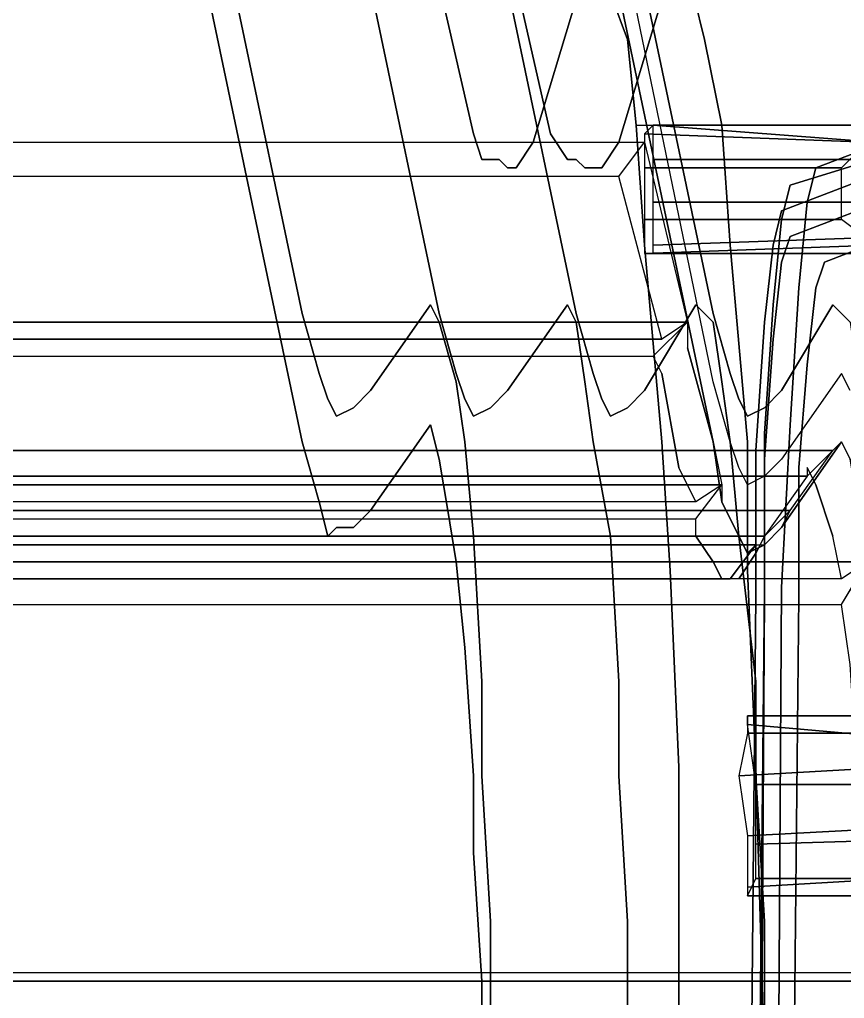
# Model space of a CAD drawing. Extents: x -12.9 to 12.8, y -13.3 to 11.1.
# Drawn here: x 7.096 to 10.107, y 3.981 to 7.553 of the extents above; entities that cross this region are included whole.
import ezdxf

# ---------------------------------------------------------------- set-up
doc = ezdxf.new("R2010")
doc.units = 0
doc.layers.add('SEAT', color=5, linetype='Continuous')

msp = doc.modelspace()

# ---------------------------------------------------------------- linework, layer by layer
at = {"layer": 'SEAT'}
for points, invisible_edges in [([(8.7526, 7.1368, 32.7136), (8.6276, 6.4806, 32.9011), (8.2214, 8.4181, 38.6198), (8.3464, 8.9181, 38.4636)], 5), ([(8.3464, 8.9181, 38.4636), (8.6276, 8.9181, 38.4948), (9.0339, 7.1368, 32.7448), (8.7526, 7.1368, 32.7136)], 5), ([(9.1276, 6.4806, 32.9323), (9.0339, 7.1368, 32.7448), (8.6276, 8.9181, 38.4948), (8.7214, 8.4181, 38.6511)], 5), ([(8.1276, 6.4806, 32.8698), (8.1276, 6.0118, 33.0261), (7.7214, 7.9493, 38.7136), (7.7214, 8.4181, 38.5886)], 5), ([(7.7214, 8.4181, 38.5886), (8.2214, 8.4181, 38.6198), (8.6276, 6.4806, 32.9011), (8.1276, 6.4806, 32.8698)], 5), ([(9.1276, 6.4806, 32.9323), (8.7214, 8.4181, 38.6511), (9.2214, 8.4181, 38.6823), (9.6276, 6.4806, 32.9948)], 10), ([(9.6276, 6.4806, 32.9948), (9.2214, 8.4181, 38.6823), (9.2214, 7.9493, 38.8386), (9.6276, 6.0118, 33.1198)], 10), ([(9.6276, 6.0118, 33.1198), (9.6276, 6.2306, 33.0573), (9.2214, 8.1993, 38.7448), (9.2214, 7.9493, 38.8386)], 5), ([(8.1276, 6.0118, 33.0261), (9.6276, 6.0118, 33.1198), (9.2214, 7.9493, 38.8386), (7.7214, 7.9493, 38.7136)], 5), ([(9.0964, 6.5118, 26.4323), (8.8776, 6.1993, 29.4011), (8.9714, 7.1056, 29.4636), (9.1589, 7.7306, 26.5886)], 10), ([(9.4714, 7.7306, 26.5886), (9.1589, 7.7306, 26.5886), (8.9714, 7.1056, 29.4636), (9.2839, 7.1056, 29.4948)], 5), ([(9.2214, 7.7306, 25.6823), (9.1276, 6.4493, 25.8386), (9.0964, 6.5118, 26.4323), (9.1589, 7.7306, 26.5886)], 5), ([(9.3151, 7.4806, 24.7448), (9.1589, 6.2306, 25.1198), (9.1276, 6.4493, 25.8386), (9.2214, 7.7306, 25.6823)], 5), ([(9.2214, 7.7306, 25.6823), (9.5339, 7.7306, 25.7136), (9.5964, 7.4806, 24.7448), (9.3151, 7.4806, 24.7448)], 5), ([(9.3776, 6.1993, 29.4323), (9.5651, 6.5118, 26.4636), (9.4714, 7.7306, 26.5886), (9.2839, 7.1056, 29.4948)], 10), ([(9.6276, 6.4493, 25.8698), (9.5339, 7.7306, 25.7136), (9.4714, 7.7306, 26.5886), (9.5651, 6.5118, 26.4636)], 5), ([(9.6589, 6.2306, 25.1511), (9.5964, 7.4806, 24.7448), (9.5339, 7.7306, 25.7136), (9.6276, 6.4493, 25.8698)], 5), ([(9.3464, 7.1681, 24.0886), (9.1901, 6.0118, 24.6823), (9.1589, 6.2306, 25.1198), (9.3151, 7.4806, 24.7448)], 5), ([(9.3151, 7.4806, 24.7448), (9.5964, 7.4806, 24.7448), (9.6589, 7.1681, 24.1198), (9.3464, 7.1681, 24.0886)], 5), ([(9.6901, 6.0118, 24.7136), (9.6589, 7.1681, 24.1198), (9.5964, 7.4806, 24.7448), (9.6589, 6.2306, 25.1511)], 5), ([(10.4089, 7.1681, 26.7448), (10.0026, 7.0118, 30.7761), (10.4089, 7.0743, 30.8073), (10.5964, 7.2306, 26.7761)], 10), ([(9.3776, 6.7306, 23.4636), (9.2526, 5.6681, 24.2136), (9.1901, 6.0118, 24.6823), (9.3464, 7.1681, 24.0886)], 5), ([(9.3464, 7.1681, 24.0886), (9.6589, 7.1681, 24.1198), (9.6901, 6.7306, 23.4636), (9.3776, 6.7306, 23.4636)], 4), ([(9.7214, 5.6681, 24.2448), (9.6901, 6.7306, 23.4636), (9.6589, 7.1681, 24.1198), (9.6901, 6.0118, 24.7136)], 5), ([(10.3151, 7.0743, 26.7448), (9.9089, 6.9493, 30.7761), (10.0026, 7.0118, 30.7761), (10.4089, 7.1681, 26.7448)], 10), ([(8.7839, 7.0431, 31.9011), (8.6901, 6.2618, 32.1198), (8.6276, 6.4806, 32.9011), (8.7526, 7.1368, 32.7136)], 5), ([(8.7526, 7.1368, 32.7136), (9.0339, 7.1368, 32.7448), (9.0964, 7.0431, 31.9323), (8.7839, 7.0431, 31.9011)], 5), ([(9.1901, 6.2618, 32.1511), (9.0964, 7.0431, 31.9323), (9.0339, 7.1368, 32.7448), (9.1276, 6.4806, 32.9323)], 5), ([(8.9714, 7.1056, 29.4636), (8.8776, 6.1993, 29.4011), (8.8151, 6.1368, 30.3386), (8.9089, 7.0118, 30.3386)], 5), ([(8.9089, 7.0118, 30.3386), (9.2214, 7.0118, 30.3698), (9.2839, 7.1056, 29.4948), (8.9714, 7.1056, 29.4636)], 5), ([(9.3776, 6.1993, 29.4323), (9.2839, 7.1056, 29.4948), (9.2214, 7.0118, 30.3698), (9.3151, 6.1368, 30.3698)], 5), ([(8.8464, 7.0431, 31.4011), (8.7214, 6.1681, 31.5573), (8.6901, 6.2618, 32.1198), (8.7839, 7.0431, 31.9011)], 5), ([(8.8776, 7.0118, 30.9323), (8.7526, 6.1056, 30.9948), (8.7214, 6.1681, 31.5573), (8.8464, 7.0431, 31.4011)], 5), ([(8.7839, 7.0431, 31.9011), (9.0964, 7.0431, 31.9323), (9.1276, 7.0431, 31.4323), (8.8464, 7.0431, 31.4011)], 5), ([(8.8464, 7.0431, 31.4011), (9.1276, 7.0431, 31.4323), (9.1589, 7.0118, 30.9636), (8.8776, 7.0118, 30.9323)], 5), ([(9.2214, 6.1681, 31.6198), (9.1276, 7.0431, 31.4323), (9.0964, 7.0431, 31.9323), (9.1901, 6.2618, 32.1511)], 5), ([(9.2526, 6.1056, 31.0261), (9.1589, 7.0118, 30.9636), (9.1276, 7.0431, 31.4323), (9.2214, 6.1681, 31.6198)], 5), ([(10.2839, 7.0118, 26.7448), (9.8776, 6.8556, 30.7761), (9.9089, 6.9493, 30.7761), (10.3151, 7.0743, 26.7448)], 10), ([(10.0026, 7.0118, 30.7761), (9.9714, 6.8868, 31.4011), (10.3776, 6.9493, 31.4323), (10.4089, 7.0743, 30.8073)], 10), ([(8.9089, 7.0118, 30.3386), (8.8151, 6.1368, 30.3386), (8.7526, 6.1056, 30.9948), (8.8776, 7.0118, 30.9323)], 5), ([(8.8776, 7.0118, 30.9323), (9.1589, 7.0118, 30.9636), (9.2214, 7.0118, 30.3698), (8.9089, 7.0118, 30.3386)], 5), ([(9.3151, 6.1368, 30.3698), (9.2214, 7.0118, 30.3698), (9.1589, 7.0118, 30.9636), (9.2526, 6.1056, 31.0261)], 5), ([(9.9089, 6.9493, 30.7761), (9.8776, 6.8243, 31.3386), (9.9714, 6.8868, 31.4011), (10.0026, 7.0118, 30.7761)], 10), ([(10.3151, 6.9181, 26.7448), (9.9089, 6.7618, 30.7761), (9.8776, 6.8556, 30.7761), (10.2839, 7.0118, 26.7448)], 10), ([(9.8776, 6.8556, 30.7761), (9.8464, 6.7306, 31.3073), (9.8776, 6.8243, 31.3386), (9.9089, 6.9493, 30.7761)], 10), ([(9.9714, 6.8868, 31.4011), (9.9401, 6.5743, 31.9011), (10.3151, 6.6056, 31.9636), (10.3776, 6.9493, 31.4323)], 10), ([(10.4401, 6.8243, 26.7448), (10.0339, 6.6681, 30.7761), (9.9089, 6.7618, 30.7761), (10.3151, 6.9181, 26.7448)], 10), ([(9.8776, 6.8243, 31.3386), (9.8464, 6.5118, 31.8386), (9.9401, 6.5743, 31.9011), (9.9714, 6.8868, 31.4011)], 10), ([(9.8464, 6.7306, 31.3073), (9.8151, 6.4493, 31.7761), (9.8464, 6.5118, 31.8386), (9.8776, 6.8243, 31.3386)], 10), ([(9.9089, 6.7618, 30.7761), (9.8776, 6.6681, 31.2761), (9.8464, 6.7306, 31.3073), (9.8776, 6.8556, 30.7761)], 10), ([(10.5964, 6.7618, 26.7448), (10.4089, 6.6368, 30.8073), (10.0339, 6.6681, 30.7761), (10.4401, 6.8243, 26.7448)], 10), ([(10.0339, 6.6681, 30.7761), (10.0026, 6.5743, 31.2448), (9.8776, 6.6681, 31.2761), (9.9089, 6.7618, 30.7761)], 10), ([(9.4401, 6.0118, 22.7136), (9.2839, 5.1368, 23.6511), (9.2526, 5.6681, 24.2136), (9.3776, 6.7306, 23.4636)], 5), ([(9.3776, 6.7306, 23.4636), (9.6901, 6.7306, 23.4636), (9.7526, 6.0118, 22.7448), (9.4401, 6.0118, 22.7136)], 5), ([(9.7839, 5.1368, 23.6823), (9.7526, 6.0118, 22.7448), (9.6901, 6.7306, 23.4636), (9.7214, 5.6681, 24.2448)], 5), ([(9.8776, 6.6681, 31.2761), (9.8464, 6.3868, 31.7448), (9.8151, 6.4493, 31.7761), (9.8464, 6.7306, 31.3073)], 10), ([(10.0026, 6.5743, 31.2448), (9.9714, 6.2931, 31.6823), (9.8464, 6.3868, 31.7448), (9.8776, 6.6681, 31.2761)], 10), ([(10.4089, 6.6368, 30.8073), (10.3776, 6.5118, 31.2761), (10.0026, 6.5743, 31.2448), (10.0339, 6.6681, 30.7761)], 10), ([(9.8464, 6.5118, 31.8386), (9.8151, 6.0431, 32.2136), (9.9089, 6.0743, 32.2761), (9.9401, 6.5743, 31.9011)], 10), ([(9.9401, 6.5743, 31.9011), (9.9089, 6.0743, 32.2761), (10.2839, 6.1056, 32.3698), (10.3151, 6.6056, 31.9636)], 10), ([(10.3776, 6.5431, 31.2761), (10.3464, 6.2618, 31.6823), (9.9714, 6.2931, 31.6823), (10.0026, 6.5743, 31.2448)], 10), ([(8.3776, 6.1993, 29.3698), (8.8776, 6.1993, 29.4011), (9.0964, 6.5118, 26.4323), (8.5964, 6.5118, 26.4011)], 5), ([(8.5964, 6.5118, 26.4011), (8.5964, 6.0743, 26.3386), (8.3776, 5.7618, 29.3386), (8.3776, 6.1993, 29.3698)], 5), ([(8.6276, 6.4493, 25.8073), (8.6276, 5.9493, 25.8698), (8.5964, 6.0743, 26.3386), (8.5964, 6.5118, 26.4011)], 5), ([(9.1276, 6.4493, 25.8386), (8.6276, 6.4493, 25.8073), (8.5964, 6.5118, 26.4011), (9.0964, 6.5118, 26.4323)], 5), ([(9.8776, 6.1993, 29.4636), (10.0651, 6.5118, 26.4948), (9.5651, 6.5118, 26.4636), (9.3776, 6.1993, 29.4323)], 10), ([(10.1276, 6.4493, 25.9011), (9.6276, 6.4493, 25.8698), (9.5651, 6.5118, 26.4636), (10.0651, 6.5118, 26.4948)], 5), ([(9.8151, 6.4493, 31.7761), (9.7839, 5.9806, 32.1198), (9.8151, 6.0431, 32.2136), (9.8464, 6.5118, 31.8386)], 10), ([(10.0964, 6.0118, 26.4636), (10.0651, 6.5118, 26.4948), (9.8776, 6.1993, 29.4636), (9.8776, 5.6993, 29.4323)], 5), ([(10.0651, 6.5118, 26.4948), (10.0964, 6.0118, 26.4636), (10.1276, 5.9493, 25.9636), (10.1276, 6.4493, 25.9011)], 5), ([(8.6901, 6.2618, 32.1198), (8.1901, 6.2618, 32.0886), (8.1276, 6.4806, 32.8698), (8.6276, 6.4806, 32.9011)], 5), ([(8.1901, 6.2618, 32.0886), (8.1901, 5.7931, 32.2136), (8.1276, 6.0118, 33.0261), (8.1276, 6.4806, 32.8698)], 5), ([(9.1276, 6.4806, 32.9323), (9.6276, 6.4806, 32.9948), (9.6901, 6.2618, 32.1823), (9.1901, 6.2618, 32.1511)], 5), ([(9.6589, 5.7931, 32.3386), (9.6901, 6.2618, 32.1823), (9.6276, 6.4806, 32.9948), (9.6276, 6.0118, 33.1198)], 5), ([(-9.5599, 6.3556, 34.1823), (-9.5286, 6.4493, 34.4636), (9.5339, 6.4493, 34.4636), (9.5339, 6.3556, 34.1823)], 8), ([(8.6901, 6.2306, 25.0886), (8.6589, 5.7618, 25.2136), (8.6276, 5.9493, 25.8698), (8.6276, 6.4493, 25.8073)], 5), ([(9.1589, 6.2306, 25.1198), (8.6901, 6.2306, 25.0886), (8.6276, 6.4493, 25.8073), (9.1276, 6.4493, 25.8386)], 5), ([(9.5339, 6.3556, 34.1823), (9.4401, 6.2618, 34.2136), (9.4089, 6.3243, 34.4011), (9.5339, 6.4493, 34.4636)], 1), ([(10.1589, 6.2306, 25.1823), (9.6589, 6.2306, 25.1511), (9.6276, 6.4493, 25.8698), (10.1276, 6.4493, 25.9011)], 5), ([(9.8464, 6.3868, 31.7448), (9.8151, 5.9493, 32.0573), (9.7839, 5.9806, 32.1198), (9.8151, 6.4493, 31.7761)], 10), ([(9.9714, 6.2931, 31.6823), (9.9401, 5.9181, 31.9636), (9.8151, 5.9493, 32.0573), (9.8464, 6.3868, 31.7448)], 10), ([(-9.6224, 6.0118, 33.1198), (-9.5599, 6.3556, 34.1823), (9.5339, 6.3556, 34.1823), (9.6276, 6.0118, 33.1198)], 10), ([(-9.4349, 6.3243, 34.4011), (-9.4661, 6.2618, 34.2136), (9.4401, 6.2618, 34.2136), (9.4089, 6.3243, 34.4011)], 10), ([(9.5026, 5.9181, 33.1511), (9.6276, 6.0118, 33.1198), (9.5339, 6.3556, 34.1823), (9.4401, 6.2618, 34.2136)], 5), ([(10.3464, 6.2618, 31.6823), (10.3151, 5.8868, 31.9636), (9.9401, 5.9181, 31.9636), (9.9714, 6.2931, 31.6823)], 10), ([(-9.4661, 6.2618, 34.2136), (-9.5286, 5.9181, 33.1511), (9.5026, 5.9181, 33.1511), (9.4401, 6.2618, 34.2136)], 10), ([(8.7214, 6.1681, 31.5573), (8.2214, 6.1681, 31.5261), (8.1901, 6.2618, 32.0886), (8.6901, 6.2618, 32.1198)], 5), ([(8.2214, 6.1681, 31.5261), (8.2214, 5.6681, 31.6198), (8.1901, 5.7931, 32.2136), (8.1901, 6.2618, 32.0886)], 5), ([(9.1901, 6.2618, 32.1511), (9.6901, 6.2618, 32.1823), (9.7214, 6.1681, 31.6511), (9.2214, 6.1681, 31.6198)], 5), ([(9.7214, 5.6681, 31.7448), (9.7214, 6.1681, 31.6511), (9.6901, 6.2618, 32.1823), (9.6589, 5.7931, 32.3386)], 5), ([(10.0964, 6.0118, 26.4636), (10.0964, 6.2618, 26.4636), (9.8776, 5.9493, 29.4323), (9.8776, 5.6993, 29.4323)], 5), ([(10.1276, 5.9493, 25.9636), (10.1276, 6.1993, 25.9323), (10.0964, 6.2618, 26.4636), (10.0964, 6.0118, 26.4636)], 5), ([(8.7214, 6.0118, 24.6511), (8.6901, 5.5743, 24.8698), (8.6589, 5.7618, 25.2136), (8.6901, 6.2306, 25.0886)], 5), ([(9.1901, 6.0118, 24.6823), (8.7214, 6.0118, 24.6511), (8.6901, 6.2306, 25.0886), (9.1589, 6.2306, 25.1198)], 5), ([(9.6589, 5.7931, 32.3386), (9.6901, 6.0118, 32.2761), (9.6276, 6.2306, 33.0573), (9.6276, 6.0118, 33.1198)], 5), ([(10.1901, 6.0118, 24.7448), (9.6901, 6.0118, 24.7136), (9.6589, 6.2306, 25.1511), (10.1589, 6.2306, 25.1823)], 5), ([(8.8776, 6.1993, 29.4011), (8.3776, 6.1993, 29.3698), (8.3151, 6.1368, 30.3073), (8.8151, 6.1368, 30.3386)], 5), ([(8.3776, 6.1993, 29.3698), (8.3776, 5.7618, 29.3386), (8.3151, 5.6993, 30.3073), (8.3151, 6.1368, 30.3073)], 5), ([(9.3151, 6.1368, 30.3698), (9.8151, 6.1368, 30.4011), (9.8776, 6.1993, 29.4636), (9.3776, 6.1993, 29.4323)], 5), ([(9.8776, 5.6993, 29.4323), (9.8776, 6.1993, 29.4636), (9.8151, 6.1368, 30.4011), (9.8151, 5.6368, 30.4011)], 5), ([(8.7526, 6.1056, 30.9948), (8.2526, 6.1056, 30.9636), (8.2214, 6.1681, 31.5261), (8.7214, 6.1681, 31.5573)], 5), ([(8.2526, 6.1056, 30.9636), (8.2526, 5.6993, 30.9948), (8.2214, 5.6681, 31.6198), (8.2214, 6.1681, 31.5261)], 5), ([(9.2214, 6.1681, 31.6198), (9.7214, 6.1681, 31.6511), (9.7526, 6.1056, 31.0573), (9.2526, 6.1056, 31.0261)], 5), ([(9.7526, 5.6056, 31.0886), (9.7526, 6.1056, 31.0573), (9.7214, 6.1681, 31.6511), (9.7214, 5.6681, 31.7448)], 5), ([(8.3151, 6.1368, 30.3073), (8.3151, 5.6993, 30.3073), (8.2526, 5.6993, 30.9948), (8.2526, 6.1056, 30.9636)], 5), ([(8.8151, 6.1368, 30.3386), (8.3151, 6.1368, 30.3073), (8.2526, 6.1056, 30.9636), (8.7526, 6.1056, 30.9948)], 5), ([(9.2526, 6.1056, 31.0261), (9.7526, 6.1056, 31.0573), (9.8151, 6.1368, 30.4011), (9.3151, 6.1368, 30.3698)], 5), ([(9.8151, 5.6368, 30.4011), (9.8151, 6.1368, 30.4011), (9.7526, 6.1056, 31.0573), (9.7526, 5.6056, 31.0886)], 5), ([(8.5964, 6.0743, 26.3386), (10.0964, 6.0118, 26.4636), (9.8776, 5.6993, 29.4323), (8.3776, 5.7618, 29.3386)], 5), ([(8.6276, 5.9493, 25.8698), (10.1276, 5.9493, 25.9636), (10.0964, 6.0118, 26.4636), (8.5964, 6.0743, 26.3386)], 5), ([(9.8151, 6.0431, 32.2136), (9.8151, 5.4806, 32.3698), (9.8776, 5.4806, 32.4636), (9.9089, 6.0743, 32.2761)], 10), ([(9.9089, 6.0743, 32.2761), (9.8776, 5.4806, 32.4636), (10.2839, 5.4806, 32.5573), (10.2839, 6.1056, 32.3698)], 10), ([(9.7839, 5.9806, 32.1198), (9.7839, 5.4493, 32.2761), (9.8151, 5.4806, 32.3698), (9.8151, 6.0431, 32.2136)], 10), ([(-10.1224, 5.9493, 25.9636), (-10.0911, 6.0118, 26.4636), (10.0964, 6.0118, 26.4636), (10.1276, 5.9493, 25.9636)], 10), ([(-10.0911, 6.0118, 26.4636), (-10.0911, 5.9806, 26.7448), (10.0651, 5.9806, 26.7448), (10.0964, 6.0118, 26.4636)], 8), ([(9.6276, 6.0118, 33.1198), (9.6589, 5.8556, 32.6198), (-9.6849, 5.8556, 32.6198), (-9.6224, 6.0118, 33.1198)], 8), ([(8.1901, 5.7931, 32.2136), (9.6589, 5.7931, 32.3386), (9.6276, 6.0118, 33.1198), (8.1276, 6.0118, 33.0261)], 5), ([(8.7526, 5.6681, 24.1823), (8.7214, 5.2618, 24.4636), (8.6901, 5.5743, 24.8698), (8.7214, 6.0118, 24.6511)], 5), ([(9.2526, 5.6681, 24.2136), (8.7526, 5.6681, 24.1823), (8.7214, 6.0118, 24.6511), (9.1901, 6.0118, 24.6823)], 5), ([(9.4714, 5.5431, 22.3698), (9.2839, 4.7931, 23.4323), (9.2839, 5.1368, 23.6511), (9.4401, 6.0118, 22.7136)], 5), ([(9.4401, 6.0118, 22.7136), (9.7526, 6.0118, 22.7448), (9.7526, 5.5431, 22.4011), (9.4714, 5.5431, 22.3698)], 5), ([(9.6589, 5.8556, 32.6198), (9.5651, 5.7931, 32.7448), (9.5026, 5.9181, 33.1511), (9.6276, 6.0118, 33.1198)], 4), ([(9.7214, 5.6681, 31.7448), (9.7214, 5.9181, 31.6823), (9.6901, 6.0118, 32.2761), (9.6589, 5.7931, 32.3386)], 5), ([(10.2214, 5.6681, 24.2761), (9.7214, 5.6681, 24.2448), (9.6901, 6.0118, 24.7136), (10.1901, 6.0118, 24.7448)], 5), ([(9.7839, 4.7931, 23.4636), (9.7526, 5.5431, 22.4011), (9.7526, 6.0118, 22.7448), (9.7839, 5.1368, 23.6823)], 5), ([(10.0026, 5.8556, 25.9948), (10.1276, 5.9493, 25.9636), (10.0964, 6.0118, 26.4636), (9.9714, 5.9181, 26.4323)], 5), ([(10.0964, 6.0118, 26.4636), (9.9714, 5.9181, 26.4323), (9.9714, 5.8868, 26.6511), (10.0651, 5.9806, 26.7448)], 1), ([(9.8151, 5.9493, 32.0573), (9.8151, 5.4493, 32.2136), (9.7839, 5.4493, 32.2761), (9.7839, 5.9806, 32.1198)], 10), ([(-10.1849, 5.7618, 25.3386), (-10.1224, 5.9493, 25.9636), (10.1276, 5.9493, 25.9636), (10.1589, 5.7618, 25.3386)], 10), ([(8.6589, 5.7618, 25.2136), (10.1589, 5.7618, 25.3386), (10.1276, 5.9493, 25.9636), (8.6276, 5.9493, 25.8698)], 5), ([(9.8776, 5.6993, 29.4323), (9.8776, 5.9493, 29.4323), (9.8151, 5.8868, 30.4011), (9.8151, 5.6368, 30.4011)], 5), ([(9.9401, 5.9181, 31.9636), (9.9401, 5.4493, 32.1198), (9.8151, 5.4493, 32.2136), (9.8151, 5.9493, 32.0573)], 10), ([(10.0651, 5.6681, 25.3698), (10.1589, 5.7618, 25.3386), (10.1276, 5.9493, 25.9636), (10.0026, 5.8556, 25.9948)], 5), ([(-9.9974, 5.9181, 26.4323), (-10.0286, 5.8556, 25.9948), (10.0026, 5.8556, 25.9948), (9.9714, 5.9181, 26.4323)], 10), ([(-9.9974, 5.8868, 26.6511), (-9.9974, 5.9181, 26.4323), (9.9714, 5.9181, 26.4323), (9.9714, 5.8868, 26.6511)], 10), ([(9.5651, 5.7931, 32.7448), (9.5026, 5.9181, 33.1511), (-9.5286, 5.9181, 33.1511), (-9.5599, 5.7931, 32.7448)], 10), ([(9.7526, 5.6056, 31.0886), (9.7526, 5.8556, 31.0886), (9.7214, 5.9181, 31.6823), (9.7214, 5.6681, 31.7448)], 5), ([(10.3151, 5.8868, 31.9636), (10.3151, 5.4181, 32.0886), (9.9401, 5.4493, 32.1198), (9.9401, 5.9181, 31.9636)], 10), ([(9.8151, 5.6368, 30.4011), (9.8151, 5.8868, 30.4011), (9.7526, 5.8556, 31.0886), (9.7526, 5.6056, 31.0886)], 5), ([(-10.0286, 5.8556, 25.9948), (-10.0911, 5.6681, 25.3698), (10.0651, 5.6681, 25.3698), (10.0026, 5.8556, 25.9948)], 10), ([(-9.6849, 5.7931, 32.3386), (-9.6849, 5.8556, 32.6198), (9.6589, 5.8556, 32.6198), (9.6589, 5.7931, 32.3386)], 8), ([(9.6589, 5.7931, 32.3386), (9.5651, 5.6681, 32.3698), (9.5651, 5.7306, 32.5573), (9.6589, 5.8556, 32.6198)], 1), ([(-9.7474, 5.6681, 31.7448), (-9.6849, 5.7931, 32.3386), (9.6589, 5.7931, 32.3386), (9.7214, 5.6681, 31.7448)], 10), ([(8.2214, 5.6681, 31.6198), (9.7214, 5.6681, 31.7448), (9.6589, 5.7931, 32.3386), (8.1901, 5.7931, 32.2136)], 5), ([(9.6276, 5.5743, 31.7761), (9.7214, 5.6681, 31.7448), (9.6589, 5.7931, 32.3386), (9.5651, 5.6681, 32.3698)], 5), ([(10.1589, 5.7618, 25.3386), (10.1901, 5.5743, 24.9636), (-10.2161, 5.5743, 24.9636), (-10.1849, 5.7618, 25.3386)], 8), ([(9.8776, 5.6993, 29.4323), (9.9089, 5.7618, 28.7448), (-9.9349, 5.7618, 28.7448), (-9.9036, 5.6993, 29.4323)], 8), ([(8.3776, 5.7618, 29.3386), (9.8776, 5.6993, 29.4323), (9.8151, 5.6368, 30.4011), (8.3151, 5.6993, 30.3073)], 5), ([(8.6901, 5.5743, 24.8698), (10.1901, 5.5743, 24.9636), (10.1589, 5.7618, 25.3386), (8.6589, 5.7618, 25.2136)], 5), ([(9.9089, 5.7618, 28.7448), (9.8151, 5.6681, 28.8386), (9.7839, 5.6056, 29.4323), (9.8776, 5.6993, 29.4323)], 4), ([(10.1901, 5.5743, 24.9636), (10.0964, 5.5118, 25.1198), (10.0651, 5.6681, 25.3698), (10.1589, 5.7618, 25.3386)], 4), ([(-9.5599, 5.7306, 32.5573), (-9.5911, 5.6681, 32.3698), (9.5651, 5.6681, 32.3698), (9.5651, 5.7306, 32.5573)], 10), ([(-9.9036, 5.6993, 29.4323), (-9.8411, 5.6368, 30.4011), (9.8151, 5.6368, 30.4011), (9.8776, 5.6993, 29.4323)], 10), ([(8.2526, 5.6993, 30.9948), (9.7526, 5.6056, 31.0886), (9.7214, 5.6681, 31.7448), (8.2214, 5.6681, 31.6198)], 5), ([(8.3151, 5.6993, 30.3073), (9.8151, 5.6368, 30.4011), (9.7526, 5.6056, 31.0886), (8.2526, 5.6993, 30.9948)], 5), ([(9.7839, 5.6056, 29.4323), (9.8776, 5.6993, 29.4323), (9.8151, 5.6368, 30.4011), (9.7214, 5.5118, 30.4011)], 5), ([(10.0964, 5.5118, 25.1198), (10.0651, 5.6681, 25.3698), (-10.0911, 5.6681, 25.3698), (-10.0911, 5.5118, 25.1198)], 10), ([(9.8151, 5.6681, 28.8386), (9.7839, 5.6056, 29.4323), (-9.8099, 5.6056, 29.4323), (-9.8411, 5.6681, 28.8386)], 10), ([(-9.7786, 5.6056, 31.0886), (-9.7474, 5.6681, 31.7448), (9.7214, 5.6681, 31.7448), (9.7526, 5.6056, 31.0886)], 10), ([(-9.5911, 5.6681, 32.3698), (-9.6224, 5.5743, 31.7761), (9.6276, 5.5743, 31.7761), (9.5651, 5.6681, 32.3698)], 10), ([(8.7839, 5.1368, 23.6198), (8.7526, 4.7931, 23.9948), (8.7214, 5.2618, 24.4636), (8.7526, 5.6681, 24.1823)], 5), ([(9.2839, 5.1368, 23.6511), (8.7839, 5.1368, 23.6198), (8.7526, 5.6681, 24.1823), (9.2526, 5.6681, 24.2136)], 5), ([(9.6589, 5.5118, 31.0886), (9.7526, 5.6056, 31.0886), (9.7214, 5.6681, 31.7448), (9.6276, 5.5743, 31.7761)], 5), ([(10.2839, 5.1368, 23.7448), (9.7839, 5.1368, 23.6823), (9.7214, 5.6681, 24.2448), (10.2214, 5.6681, 24.2761)], 5), ([(-9.8411, 5.6368, 30.4011), (-9.8099, 5.6368, 30.7136), (9.7839, 5.6368, 30.7136), (9.8151, 5.6368, 30.4011)], 8), ([(9.7526, 5.6056, 31.0886), (9.7839, 5.6368, 30.7136), (-9.8099, 5.6368, 30.7136), (-9.7786, 5.6056, 31.0886)], 8), ([(9.7839, 5.6368, 30.7136), (9.6901, 5.5118, 30.8073), (9.6589, 5.5118, 31.0886), (9.7526, 5.6056, 31.0886)], 4), ([(9.8151, 5.6368, 30.4011), (9.7214, 5.5118, 30.4011), (9.6901, 5.5118, 30.6198), (9.7839, 5.6368, 30.7136)], 1), ([(-10.2474, 5.2618, 24.5573), (-10.2161, 5.5743, 24.9636), (10.1901, 5.5743, 24.9636), (10.2214, 5.2618, 24.5573)], 8), ([(-9.7161, 5.5118, 30.4011), (-9.8099, 5.6056, 29.4323), (9.7839, 5.6056, 29.4323), (9.7214, 5.5118, 30.4011)], 10), ([(-9.6224, 5.5743, 31.7761), (-9.6849, 5.5118, 31.0886), (9.6589, 5.5118, 31.0886), (9.6276, 5.5743, 31.7761)], 10), ([(8.7214, 5.2618, 24.4636), (10.2214, 5.2618, 24.5573), (10.1901, 5.5743, 24.9636), (8.6901, 5.5743, 24.8698)], 5), ([(10.2214, 5.2618, 24.5573), (10.1276, 5.1993, 24.6198), (10.0964, 5.4181, 24.9636), (10.1901, 5.5743, 24.9636)], 1), ([(9.5026, 4.8243, 21.9948), (9.3151, 4.2618, 23.1511), (9.2839, 4.7931, 23.4323), (9.4714, 5.5431, 22.3698)], 5), ([(9.4714, 5.5431, 22.3698), (9.7526, 5.5431, 22.4011), (9.7839, 4.8243, 22.0261), (9.5026, 4.8243, 21.9948)], 5), ([(9.8151, 4.2618, 23.1823), (9.7839, 4.8243, 22.0261), (9.7526, 5.5431, 22.4011), (9.7839, 4.7931, 23.4636)], 5), ([(-9.7161, 5.5118, 30.6198), (-9.7161, 5.5118, 30.4011), (9.7214, 5.5118, 30.4011), (9.6901, 5.5118, 30.6198)], 10), ([(9.6901, 5.5118, 30.8073), (9.6589, 5.5118, 31.0886), (-9.6849, 5.5118, 31.0886), (-9.7161, 5.5118, 30.8073)], 10), ([(9.7839, 5.4493, 32.2761), (9.6901, -3.9569, 33.4323), (9.7214, -3.9569, 33.5261), (9.8151, 5.4806, 32.3698)], 10), ([(9.8151, 5.4806, 32.3698), (9.7214, -3.9569, 33.5261), (9.8151, -3.9569, 33.6198), (9.8776, 5.4806, 32.4636)], 10), ([(9.8776, 5.4806, 32.4636), (9.8151, -3.9569, 33.6198), (10.1901, -3.9257, 33.7136), (10.2839, 5.4806, 32.5573)], 10), ([(9.8151, 5.4493, 32.2136), (9.7526, -3.9882, 33.3698), (9.6901, -3.9569, 33.4323), (9.7839, 5.4493, 32.2761)], 10), ([(9.9401, 5.4493, 32.1198), (9.8464, -3.9882, 33.2761), (9.7526, -3.9882, 33.3698), (9.8151, 5.4493, 32.2136)], 10), ([(10.3151, 5.4181, 32.0886), (10.2214, -3.9882, 33.2448), (9.8464, -3.9882, 33.2761), (9.9401, 5.4493, 32.1198)], 10), ([(-10.0911, 5.4181, 24.9636), (-10.1224, 5.1993, 24.6198), (10.1276, 5.1993, 24.6198), (10.0964, 5.4181, 24.9636)], 10), ([(-10.2786, 4.7931, 24.0886), (-10.2474, 5.2618, 24.5573), (10.2214, 5.2618, 24.5573), (10.2526, 4.7931, 24.0886)], 10), ([(8.7526, 4.7931, 23.9948), (10.2526, 4.7931, 24.0886), (10.2214, 5.2618, 24.5573), (8.7214, 5.2618, 24.4636)], 5), ([(-10.1224, 5.1993, 24.6198), (-10.1536, 4.6993, 24.1511), (10.1589, 4.6993, 24.1511), (10.1276, 5.1993, 24.6198)], 10), ([(8.7839, 4.7931, 23.4011), (8.7526, 4.5118, 23.8073), (8.7526, 4.7931, 23.9948), (8.7839, 5.1368, 23.6198)], 5), ([(8.7839, 5.1368, 23.6198), (9.2839, 5.1368, 23.6511), (9.2839, 4.7931, 23.4323), (8.7839, 4.7931, 23.4011)], 5), ([(10.2839, 4.7931, 23.4948), (9.7839, 4.7931, 23.4636), (9.7839, 5.1368, 23.6823), (10.2839, 5.1368, 23.7448)], 5), ([(9.5026, 3.7306, 21.6823), (9.3151, 3.3868, 22.9323), (9.3151, 4.2618, 23.1511), (9.5026, 4.8243, 21.9948)], 5), ([(9.5026, 4.8243, 21.9948), (9.7839, 4.8243, 22.0261), (9.8151, 3.7306, 21.7136), (9.5026, 3.7306, 21.6823)], 5), ([(9.8151, 3.3868, 22.9636), (9.8151, 3.7306, 21.7136), (9.7839, 4.8243, 22.0261), (9.8151, 4.2618, 23.1823)], 5), ([(-10.2786, 4.5118, 23.9011), (-10.2786, 4.7931, 24.0886), (10.2526, 4.7931, 24.0886), (10.2526, 4.5118, 23.9011)], 10), ([(8.8151, 4.2618, 23.1198), (8.7839, 4.0431, 23.5573), (8.7526, 4.5118, 23.8073), (8.7839, 4.7931, 23.4011)], 5), ([(8.7526, 4.5118, 23.8073), (10.2526, 4.5118, 23.9011), (10.2526, 4.7931, 24.0886), (8.7526, 4.7931, 23.9948)], 5), ([(8.7839, 4.7931, 23.4011), (9.2839, 4.7931, 23.4323), (9.3151, 4.2618, 23.1511), (8.8151, 4.2618, 23.1198)], 5), ([(10.3151, 4.2618, 23.2136), (9.8151, 4.2618, 23.1823), (9.7839, 4.7931, 23.4636), (10.2839, 4.7931, 23.4948)], 5), ([(-10.1536, 4.6993, 24.1511), (-10.1849, 4.4493, 23.9948), (10.1589, 4.4806, 23.9948), (10.1589, 4.6993, 24.1511)], 10), ([(10.2526, 4.5118, 23.9011), (10.2839, 4.0431, 23.6823), (-10.3099, 4.0431, 23.6823), (-10.2786, 4.5118, 23.9011)], 8), ([(8.7839, 4.0431, 23.5573), (10.2839, 4.0431, 23.6823), (10.2526, 4.5118, 23.9011), (8.7526, 4.5118, 23.8073)], 5), ([(10.1901, 4.0743, 23.8073), (10.1589, 4.4806, 23.9948), (-10.1849, 4.4493, 23.9948), (-10.1849, 4.0743, 23.8073)], 10), ([(8.8151, 3.3868, 22.9011), (8.7839, 3.2618, 23.3698), (8.7839, 4.0431, 23.5573), (8.8151, 4.2618, 23.1198)], 5), ([(8.8151, 4.2618, 23.1198), (9.3151, 4.2618, 23.1511), (9.3151, 3.3868, 22.9323), (8.8151, 3.3868, 22.9011)], 5), ([(10.3151, 3.3868, 22.9948), (9.8151, 3.3868, 22.9636), (9.8151, 4.2618, 23.1823), (10.3151, 4.2618, 23.2136)], 5), ([(-10.3099, 3.2618, 23.4636), (-10.3099, 4.0431, 23.6823), (10.2839, 4.0431, 23.6823), (10.2839, 3.2618, 23.4636)], 8), ([(8.7839, 3.2618, 23.3698), (10.2839, 3.2618, 23.4636), (10.2839, 4.0431, 23.6823), (8.7839, 4.0431, 23.5573)], 5)]:
    msp.add_3dface(points, dxfattribs=dict(at, invisible_edges=invisible_edges))
for points in [[(10.5339, 7.1681, 28.7448), (9.4089, 7.1681, 28.6823), (9.3776, 7.1368, 28.9011), (10.1901, 7.1056, 28.9323)], [(10.2214, 7.1056, 28.4948), (9.4089, 7.1681, 28.4323), (9.4089, 7.1681, 28.6823), (10.5339, 7.1681, 28.7448)], [(10.1901, 7.0431, 28.4011), (9.4089, 7.0431, 28.3386), (9.4089, 7.1681, 28.4323), (10.2214, 7.1056, 28.4948)], [(10.1901, 7.1056, 28.9323), (9.3776, 7.1368, 28.9011), (9.3776, 7.0118, 28.9948), (10.0964, 7.0118, 29.0261)], [(-9.5286, 6.4493, 34.4636), (-9.4036, 7.1056, 36.3698), (9.3776, 7.1056, 36.3698), (9.5339, 6.4493, 34.4636)], [(9.5339, 6.4493, 34.4636), (9.4401, 6.3868, 34.5886), (9.2839, 6.9806, 36.3073), (9.3776, 7.1056, 36.3698)], [(9.4089, 6.8868, 28.3073), (9.4089, 7.0431, 28.3386), (10.1901, 7.0431, 28.4011), (10.2214, 6.8868, 28.3698)], [(10.0964, 7.0118, 29.0261), (9.3776, 7.0118, 28.9948), (9.3776, 6.8243, 28.9636), (10.0964, 6.8243, 29.0261)], [(-9.3099, 6.9806, 36.3073), (-9.4349, 6.3868, 34.5886), (9.4401, 6.3868, 34.5886), (9.2839, 6.9806, 36.3073)], [(9.4089, 6.7306, 28.4011), (9.4089, 6.8868, 28.3073), (10.2214, 6.8868, 28.3698), (10.3151, 6.7618, 28.4636)], [(10.0964, 6.8243, 29.0261), (9.3776, 6.8243, 28.9636), (9.3776, 6.6993, 28.8698), (10.2214, 6.7306, 28.9011)], [(10.5339, 6.6993, 28.7136), (9.4089, 6.6993, 28.6511), (9.4089, 6.7306, 28.4011), (10.3151, 6.7618, 28.4636)], [(10.2214, 6.7306, 28.9011), (9.3776, 6.6993, 28.8698), (9.4089, 6.6993, 28.6511), (10.5339, 6.6993, 28.7136)], [(9.4089, 6.3243, 34.4011), (9.5339, 6.4493, 34.4636), (-9.5286, 6.4493, 34.4636), (-9.4349, 6.3243, 34.4011)], [(-9.4349, 6.3868, 34.5886), (-9.5286, 6.4493, 34.4636), (9.5339, 6.4493, 34.4636), (9.4401, 6.3868, 34.5886)], [(9.9714, 5.8868, 26.6511), (10.0651, 5.9806, 26.7448), (-10.0911, 5.9806, 26.7448), (-9.9974, 5.8868, 26.6511)], [(-10.0911, 5.9806, 26.7448), (-9.9349, 5.7618, 28.7448), (9.9089, 5.7618, 28.7448), (10.0651, 5.9806, 26.7448)], [(-9.9974, 5.8868, 26.8386), (-10.0911, 5.9806, 26.7448), (10.0651, 5.9806, 26.7448), (9.9714, 5.8868, 26.8386)], [(10.0651, 5.9806, 26.7448), (9.9714, 5.8868, 26.8386), (9.8151, 5.6681, 28.6198), (9.9089, 5.7618, 28.7448)], [(-9.8411, 5.6681, 28.6198), (-9.9974, 5.8868, 26.8386), (9.9714, 5.8868, 26.8386), (9.8151, 5.6681, 28.6198)], [(9.5651, 5.7306, 32.5573), (9.6589, 5.8556, 32.6198), (-9.6849, 5.8556, 32.6198), (-9.5599, 5.7306, 32.5573)], [(-9.5599, 5.7931, 32.7448), (-9.6849, 5.8556, 32.6198), (9.6589, 5.8556, 32.6198), (9.5651, 5.7931, 32.7448)], [(9.8151, 5.6681, 28.6198), (9.9089, 5.7618, 28.7448), (-9.9349, 5.7618, 28.7448), (-9.8411, 5.6681, 28.6198)], [(-9.8411, 5.6681, 28.8386), (-9.9349, 5.7618, 28.7448), (9.9089, 5.7618, 28.7448), (9.8151, 5.6681, 28.8386)], [(9.6901, 5.5118, 30.6198), (9.7839, 5.6368, 30.7136), (-9.8099, 5.6368, 30.7136), (-9.7161, 5.5118, 30.6198)], [(-9.7161, 5.5118, 30.8073), (-9.8099, 5.6368, 30.7136), (9.7839, 5.6368, 30.7136), (9.6901, 5.5118, 30.8073)], [(10.0964, 5.4181, 24.9636), (10.1901, 5.5743, 24.9636), (-10.2161, 5.5743, 24.9636), (-10.0911, 5.4181, 24.9636)], [(-10.0911, 5.5118, 25.1198), (-10.2161, 5.5743, 24.9636), (10.1901, 5.5743, 24.9636), (10.0964, 5.5118, 25.1198)], [(10.8151, 4.8868, 22.8386), (9.7526, 4.9806, 22.7448), (9.7526, 5.0118, 22.9011), (10.7214, 5.0118, 22.9636)], [(10.7214, 5.0118, 22.9636), (9.7526, 5.0118, 22.9011), (9.7526, 4.9493, 23.0573), (10.7214, 4.9493, 23.1198)], [(10.9714, 4.7618, 22.7136), (9.7839, 4.7618, 22.6198), (9.7526, 4.9806, 22.7448), (10.8151, 4.8868, 22.8386)], [(10.7214, 4.9493, 23.1198), (9.7526, 4.9493, 23.0573), (9.7214, 4.7931, 23.1511), (10.8151, 4.8556, 23.1823)], [(10.8151, 4.8556, 23.1823), (9.7214, 4.7931, 23.1511), (9.7526, 4.5743, 23.0886), (10.9401, 4.6368, 23.1511)], [(10.8151, 4.5743, 22.7136), (9.7839, 4.5431, 22.5573), (9.7839, 4.7618, 22.6198), (10.9714, 4.7618, 22.7136)], [(10.9401, 4.6368, 23.1511), (9.7526, 4.5743, 23.0886), (9.7526, 4.3868, 22.9636), (10.8151, 4.4493, 23.0261)], [(10.7526, 4.4181, 22.7136), (9.7839, 4.4181, 22.6511), (9.7839, 4.5431, 22.5573), (10.8151, 4.5743, 22.7136)], [(10.8151, 4.4493, 23.0261), (9.7526, 4.3868, 22.9636), (9.7526, 4.3556, 22.8073), (10.7214, 4.3556, 22.8698)], [(10.7214, 4.3556, 22.8698), (9.7526, 4.3556, 22.8073), (9.7839, 4.4181, 22.6511), (10.7526, 4.4181, 22.7136)], [(-10.1849, 4.0743, 23.8073), (-10.3099, 4.0431, 23.6823), (10.2839, 4.0431, 23.6823), (10.1901, 4.0743, 23.8073)], [(10.1901, 3.9181, 23.7448), (10.2839, 4.0431, 23.6823), (-10.3099, 4.0431, 23.6823), (-10.2161, 3.9181, 23.7448)]]:
    msp.add_3dface(points, dxfattribs=at)

doc.saveas('drawing.dxf')
